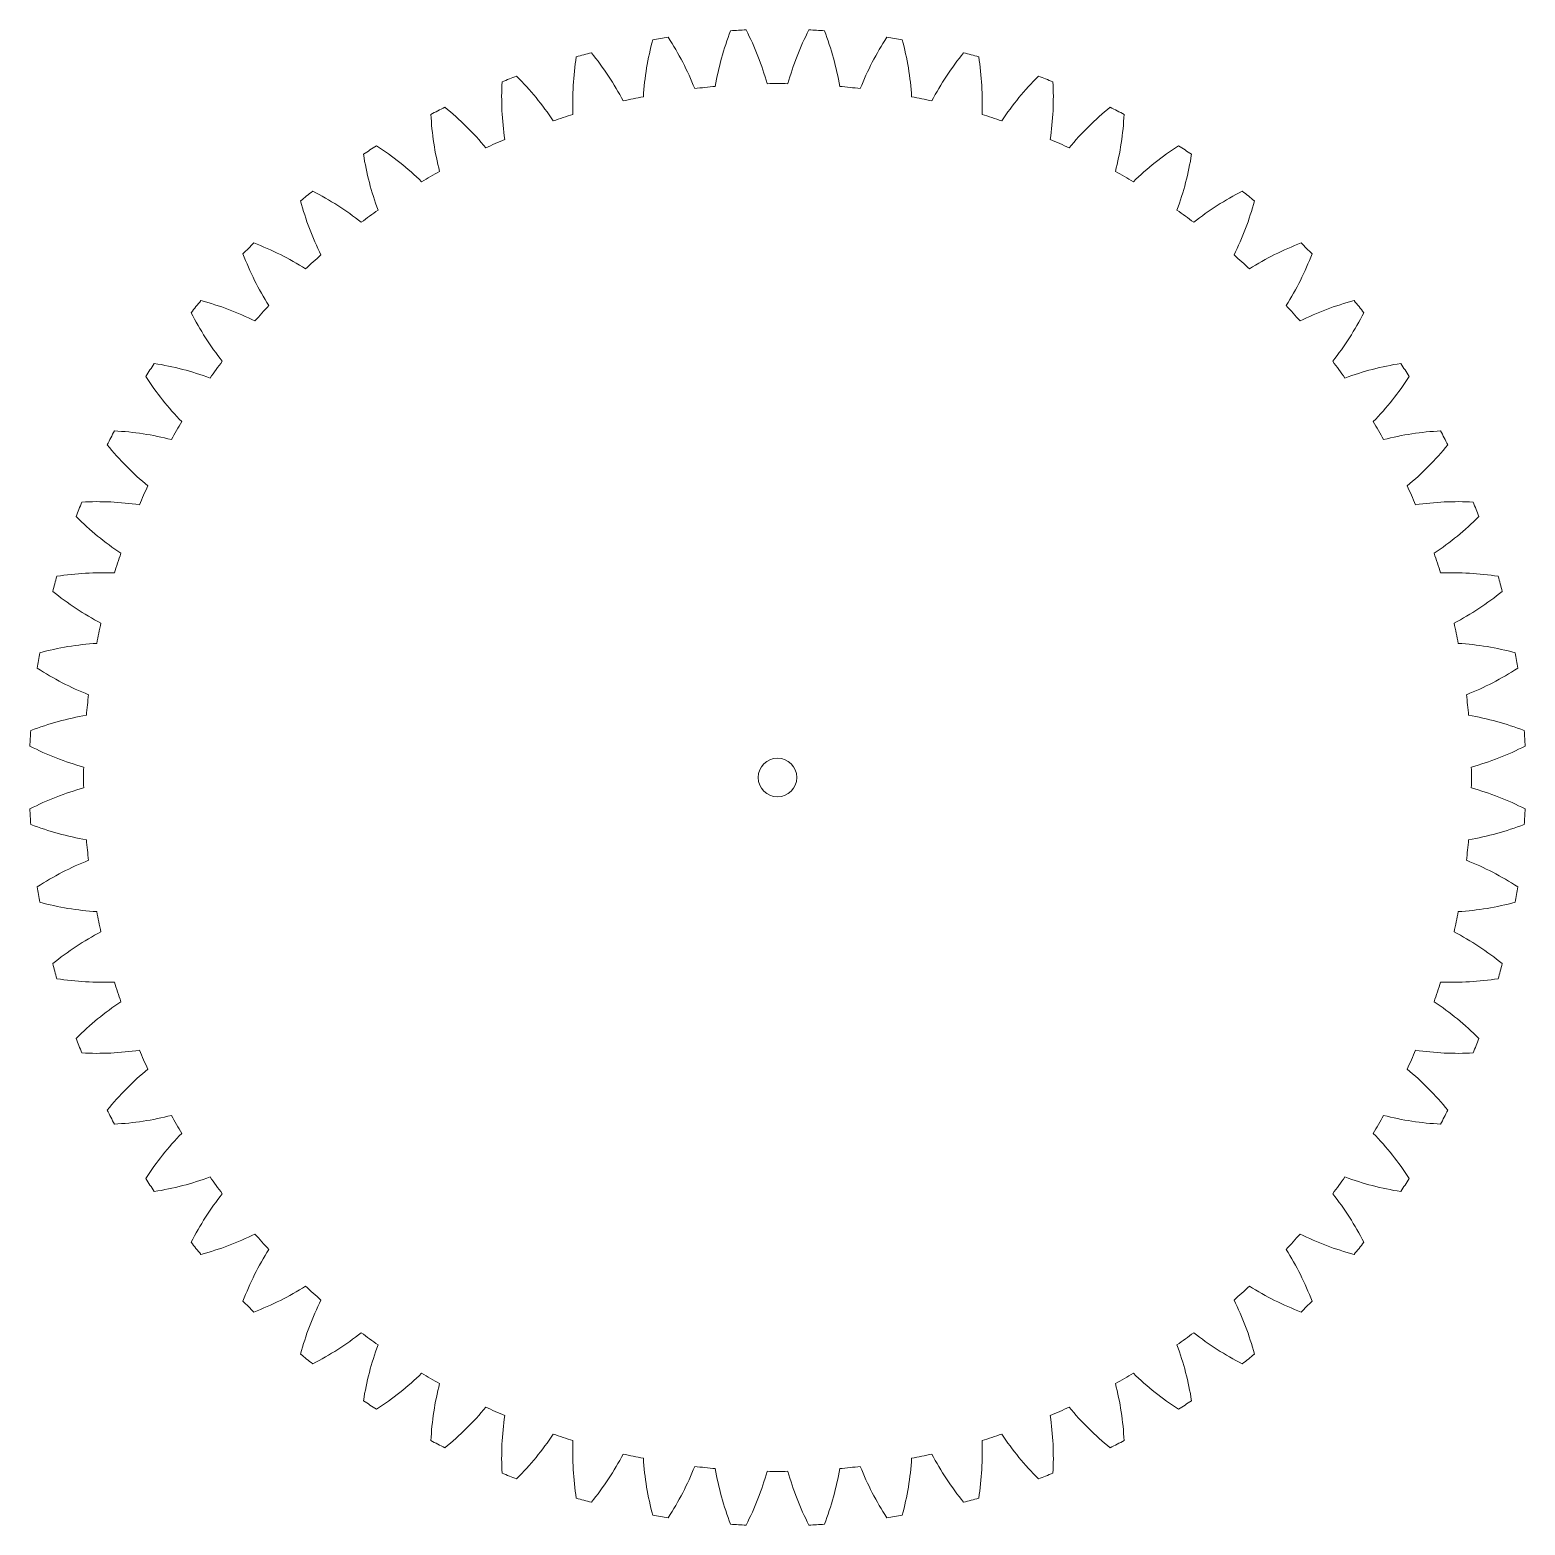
# Model space of a CAD drawing. Header units: millimetres. Extents: x -15.5 to 15.5, y -15.5 to 15.5.
import ezdxf

# ---------------------------------------------------------------- set-up
doc = ezdxf.new("R2010")
doc.units = ezdxf.units.MM

msp = doc.modelspace()

# ---------------------------------------------------------------- linework, layer by layer
at = {"color": 7, "linetype": 'Continuous', "lineweight": 15}
msp.add_circle((0, 0), 0.4, dxfattribs=at)
for centre, radius, start, end in [((-5.994, 12.758), 6, 15.6123, 27.0514), ((3.21, 13.725), 6, 164.9486, 176.3877), ((0, 0), 15.5, 98.4033, 99.5967), ((-7.294, 12.061), 6, 21.6123, 33.0514), ((4.627, 13.314), 6, 158.9486, 170.3877), ((0, 0), 15.5, 92.4033, 93.5967), ((5.994, 12.758), 6, 152.9486, 164.3877), ((0, 0), 15.5, 86.4033, 87.5967), ((-4.627, 13.314), 6, 9.6123, 21.0514), ((7.294, 12.061), 6, 146.9486, 158.3877), ((0, 0), 15.5, 80.4033, 81.5967), ((-3.21, 13.725), 6, 3.6123, 15.0514), ((1.758, 13.985), 6, 170.9486, 182.3877), ((0, 0), 15.5, 104.4033, 105.5967), ((-8.515, 11.233), 6, 27.6123, 39.0514), ((8.515, 11.233), 6, 140.9486, 152.3877), ((0, 0), 15.5, 74.4033, 75.5967), ((-1.758, 13.985), 6, 357.6123, 9.0514), ((0.286, 14.092), 6, 176.9486, 188.3877), ((0, 0), 15.5, 110.4033, 111.5967), ((-9.643, 10.281), 6, 33.6123, 45.0514), ((0, 0), 14.374, 95.1432, 96.8568), ((0, 0), 14.374, 89.1432, 90.8568), ((0, 0), 14.374, 83.1432, 84.8568), ((9.643, 10.281), 6, 134.9486, 146.3877), ((0, 0), 15.5, 68.4033, 69.5967), ((-0.286, 14.092), 6, 351.6123, 3.0514), ((0, 0), 14.374, 101.1432, 102.8568), ((0, 0), 14.374, 77.1432, 78.8568), ((0, 0), 15.5, 116.4033, 117.5967), ((-1.188, 14.045), 6, 182.9486, 194.3877), ((-10.664, 9.217), 6, 39.6123, 51.0514), ((0, 0), 14.374, 107.1432, 108.8568), ((0, 0), 14.374, 71.1432, 72.8568), ((10.664, 9.217), 6, 128.9486, 140.3877), ((0, 0), 15.5, 62.4033, 63.5967), ((1.188, 14.045), 6, 345.6123, 357.0514), ((0, 0), 15.5, 122.4033, 123.5967), ((-11.569, 8.052), 6, 45.6123, 57.0514), ((0, 0), 14.374, 113.1432, 114.8568), ((0, 0), 14.374, 65.1432, 66.8568), ((11.569, 8.052), 6, 122.9486, 134.3877), ((0, 0), 15.5, 56.4033, 57.5967), ((-2.65, 13.844), 6, 188.9486, 200.3877), ((2.65, 13.844), 6, 339.6123, 351.0514), ((0, 0), 14.374, 119.1432, 120.8568), ((0, 0), 14.374, 59.1432, 60.8568), ((0, 0), 15.5, 128.4033, 129.5967), ((-12.348, 6.798), 6, 51.6123, 63.0514), ((12.348, 6.798), 6, 116.9486, 128.3877), ((0, 0), 15.5, 50.4033, 51.5967), ((-4.082, 13.491), 6, 194.9486, 206.3877), ((4.082, 13.491), 6, 333.6123, 345.0514), ((0, 0), 14.374, 125.1432, 126.8568), ((0, 0), 14.374, 53.1432, 54.8568), ((0, 0), 15.5, 134.4033, 135.5967), ((-5.47, 12.991), 6, 200.9486, 212.3877), ((-12.991, 5.47), 6, 57.6123, 69.0514), ((12.991, 5.47), 6, 110.9486, 122.3877), ((5.47, 12.991), 6, 327.6123, 339.0514), ((0, 0), 15.5, 44.4033, 45.5967), ((0, 0), 14.374, 131.1432, 132.8568), ((0, 0), 14.374, 47.1432, 48.8568), ((0, 0), 15.5, 140.4033, 141.5967), ((-6.798, 12.348), 6, 206.9486, 218.3877), ((-13.491, 4.082), 6, 63.6123, 75.0514), ((0, 0), 14.374, 137.1432, 138.8568), ((0, 0), 14.374, 41.1432, 42.8568), ((13.491, 4.082), 6, 104.9486, 116.3877), ((6.798, 12.348), 6, 321.6123, 333.0514), ((0, 0), 15.5, 38.4033, 39.5967), ((0, 0), 15.5, 146.4033, 147.5967), ((-13.844, 2.65), 6, 69.6123, 81.0514), ((0, 0), 14.374, 143.1432, 144.8568), ((0, 0), 14.374, 35.1432, 36.8568), ((13.844, 2.65), 6, 98.9486, 110.3877), ((0, 0), 15.5, 32.4033, 33.5967), ((-8.052, 11.569), 6, 212.9486, 224.3877), ((8.052, 11.569), 6, 315.6123, 327.0514), ((0, 0), 15.5, 152.4033, 153.5967), ((-14.045, 1.188), 6, 75.6123, 87.0514), ((0, 0), 14.374, 149.1432, 150.8568), ((0, 0), 14.374, 29.1432, 30.8568), ((14.045, 1.188), 6, 92.9486, 104.3877), ((0, 0), 15.5, 26.4033, 27.5967), ((-9.217, 10.664), 6, 218.9486, 230.3877), ((9.217, 10.664), 6, 309.6123, 321.0514), ((0, 0), 14.374, 155.1432, 156.8568), ((0, 0), 14.374, 23.1432, 24.8568), ((0, 0), 15.5, 158.4033, 159.5967), ((-14.092, -0.286), 6, 81.6123, 93.0514), ((14.092, -0.286), 6, 86.9486, 98.3877), ((0, 0), 15.5, 20.4033, 21.5967), ((-10.281, 9.643), 6, 224.9486, 236.3877), ((10.281, 9.643), 6, 303.6123, 315.0514), ((0, 0), 14.374, 161.1432, 162.8568), ((0, 0), 14.374, 17.1432, 18.8568), ((0, 0), 15.5, 164.4033, 165.5967), ((-13.985, -1.758), 6, 87.6123, 99.0514), ((13.985, -1.758), 6, 80.9486, 92.3877), ((0, 0), 15.5, 14.4033, 15.5967), ((-11.233, 8.515), 6, 230.9486, 242.3877), ((11.233, 8.515), 6, 297.6123, 309.0514), ((0, 0), 14.374, 167.1432, 168.8568), ((0, 0), 14.374, 11.1432, 12.8568), ((0, 0), 15.5, 170.4033, 171.5967), ((-13.725, -3.21), 6, 93.6123, 105.0514), ((13.725, -3.21), 6, 74.9486, 86.3877), ((0, 0), 15.5, 8.4033, 9.5967), ((-12.061, 7.294), 6, 236.9486, 248.3877), ((12.061, 7.294), 6, 291.6123, 303.0514), ((0, 0), 14.374, 173.1432, 174.8568), ((0, 0), 14.374, 5.1432, 6.8568), ((-13.314, -4.627), 6, 99.6123, 111.0514), ((13.314, -4.627), 6, 68.9486, 80.3877), ((0, 0), 15.5, 176.4033, 177.5967), ((0, 0), 15.5, 2.4033, 3.5967), ((-12.758, 5.994), 6, 242.9486, 254.3877), ((12.758, 5.994), 6, 285.6123, 297.0514), ((0, 0), 14.374, 179.1432, 180.8568), ((0, 0), 14.374, 359.1432, 0.8568), ((-12.758, -5.994), 6, 105.6123, 117.0514), ((12.758, -5.994), 6, 62.9486, 74.3877), ((0, 0), 15.5, 182.4033, 183.5967), ((0, 0), 15.5, 356.4033, 357.5967), ((-13.314, 4.627), 6, 248.9486, 260.3877), ((13.314, 4.627), 6, 279.6123, 291.0514), ((0, 0), 14.374, 185.1432, 186.8568), ((0, 0), 14.374, 353.1432, 354.8568), ((-12.061, -7.294), 6, 111.6123, 123.0514), ((12.061, -7.294), 6, 56.9486, 68.3877), ((0, 0), 15.5, 188.4033, 189.5967), ((0, 0), 15.5, 350.4033, 351.5967), ((-13.725, 3.21), 6, 254.9486, 266.3877), ((0, 0), 14.374, 191.1432, 192.8568), ((0, 0), 14.374, 347.1432, 348.8568), ((13.725, 3.21), 6, 273.6123, 285.0514), ((-11.233, -8.515), 6, 117.6123, 129.0514), ((11.233, -8.515), 6, 50.9486, 62.3877), ((0, 0), 15.5, 194.4033, 195.5967), ((0, 0), 15.5, 344.4033, 345.5967), ((-13.985, 1.758), 6, 260.9486, 272.3877), ((0, 0), 14.374, 197.1432, 198.8568), ((0, 0), 14.374, 341.1432, 342.8568), ((13.985, 1.758), 6, 267.6123, 279.0514), ((-10.281, -9.643), 6, 123.6123, 135.0514), ((10.281, -9.643), 6, 44.9486, 56.3877), ((0, 0), 15.5, 200.4033, 201.5967), ((0, 0), 15.5, 338.4033, 339.5967), ((-14.092, 0.286), 6, 266.9486, 278.3877), ((0, 0), 14.374, 203.1432, 204.8568), ((0, 0), 14.374, 335.1432, 336.8568), ((14.092, 0.286), 6, 261.6123, 273.0514), ((-9.217, -10.664), 6, 129.6123, 141.0514), ((9.217, -10.664), 6, 38.9486, 50.3877), ((0, 0), 15.5, 206.4033, 207.5967), ((-14.045, -1.188), 6, 272.9486, 284.3877), ((0, 0), 14.374, 209.1432, 210.8568), ((0, 0), 14.374, 329.1432, 330.8568), ((14.045, -1.188), 6, 255.6123, 267.0514), ((0, 0), 15.5, 332.4033, 333.5967), ((-8.052, -11.569), 6, 135.6123, 147.0514), ((8.052, -11.569), 6, 32.9486, 44.3877), ((0, 0), 15.5, 212.4033, 213.5967), ((-13.844, -2.65), 6, 278.9486, 290.3877), ((0, 0), 14.374, 215.1432, 216.8568), ((0, 0), 14.374, 323.1432, 324.8568), ((13.844, -2.65), 6, 249.6123, 261.0514), ((0, 0), 15.5, 326.4033, 327.5967), ((-6.798, -12.348), 6, 141.6123, 153.0514), ((6.798, -12.348), 6, 26.9486, 38.3877), ((-13.491, -4.082), 6, 284.9486, 296.3877), ((0, 0), 14.374, 221.1432, 222.8568), ((0, 0), 14.374, 317.1432, 318.8568), ((13.491, -4.082), 6, 243.6123, 255.0514), ((0, 0), 15.5, 218.4033, 219.5967), ((-5.47, -12.991), 6, 147.6123, 159.0514), ((5.47, -12.991), 6, 20.9486, 32.3877), ((0, 0), 15.5, 320.4033, 321.5967), ((-12.991, -5.47), 6, 290.9486, 302.3877), ((-4.082, -13.491), 6, 153.6123, 165.0514), ((0, 0), 14.374, 227.1432, 228.8568), ((0, 0), 14.374, 311.1432, 312.8568), ((4.082, -13.491), 6, 14.9486, 26.3877), ((12.991, -5.47), 6, 237.6123, 249.0514), ((0, 0), 15.5, 224.4033, 225.5967), ((0, 0), 15.5, 314.4033, 315.5967), ((-12.348, -6.798), 6, 296.9486, 308.3877), ((0, 0), 14.374, 233.1432, 234.8568), ((-2.65, -13.844), 6, 159.6123, 171.0514), ((0, 0), 14.374, 305.1432, 306.8568), ((2.65, -13.844), 6, 8.9486, 20.3877), ((12.348, -6.798), 6, 231.6123, 243.0514), ((0, 0), 15.5, 230.4033, 231.5967), ((0, 0), 15.5, 308.4033, 309.5967), ((-11.569, -8.052), 6, 302.9486, 314.3877), ((0, 0), 14.374, 239.1432, 240.8568), ((0, 0), 14.374, 299.1432, 300.8568), ((11.569, -8.052), 6, 225.6123, 237.0514), ((-1.188, -14.045), 6, 165.6123, 177.0514), ((1.188, -14.045), 6, 2.9486, 14.3877), ((0, 0), 15.5, 236.4033, 237.5967), ((0, 0), 15.5, 302.4033, 303.5967), ((-10.664, -9.217), 6, 308.9486, 320.3877), ((0, 0), 14.374, 245.1432, 246.8568), ((0.286, -14.092), 6, 171.6123, 183.0514), ((0, 0), 14.374, 293.1432, 294.8568), ((-0.286, -14.092), 6, 356.9486, 8.3877), ((10.664, -9.217), 6, 219.6123, 231.0514), ((-9.643, -10.281), 6, 314.9486, 326.3877), ((0, 0), 14.374, 251.1432, 252.8568), ((0, 0), 14.374, 287.1432, 288.8568), ((9.643, -10.281), 6, 213.6123, 225.0514), ((0, 0), 15.5, 242.4033, 243.5967), ((1.758, -13.985), 6, 177.6123, 189.0514), ((-1.758, -13.985), 6, 350.9486, 2.3877), ((0, 0), 15.5, 296.4033, 297.5967), ((-8.515, -11.233), 6, 320.9486, 332.3877), ((0, 0), 14.374, 257.1432, 258.8568), ((3.21, -13.725), 6, 183.6123, 195.0514), ((-3.21, -13.725), 6, 344.9486, 356.3877), ((0, 0), 14.374, 281.1432, 282.8568), ((8.515, -11.233), 6, 207.6123, 219.0514), ((0, 0), 15.5, 248.4033, 249.5967), ((-7.294, -12.061), 6, 326.9486, 338.3877), ((0, 0), 14.374, 263.1432, 264.8568), ((4.627, -13.314), 6, 189.6123, 201.0514), ((-5.994, -12.758), 6, 332.9486, 344.3877), ((0, 0), 14.374, 269.1432, 270.8568), ((5.994, -12.758), 6, 195.6123, 207.0514), ((-4.627, -13.314), 6, 338.9486, 350.3877), ((0, 0), 14.374, 275.1432, 276.8568), ((7.294, -12.061), 6, 201.6123, 213.0514), ((0, 0), 15.5, 290.4033, 291.5967), ((0, 0), 15.5, 254.4033, 255.5967), ((0, 0), 15.5, 284.4033, 285.5967), ((0, 0), 15.5, 260.4033, 261.5967), ((0, 0), 15.5, 266.4033, 267.5967), ((0, 0), 15.5, 272.4033, 273.5967), ((0, 0), 15.5, 278.4033, 279.5967)]:
    msp.add_arc(centre, radius, start, end, dxfattribs=at)

doc.saveas('drawing.dxf')
